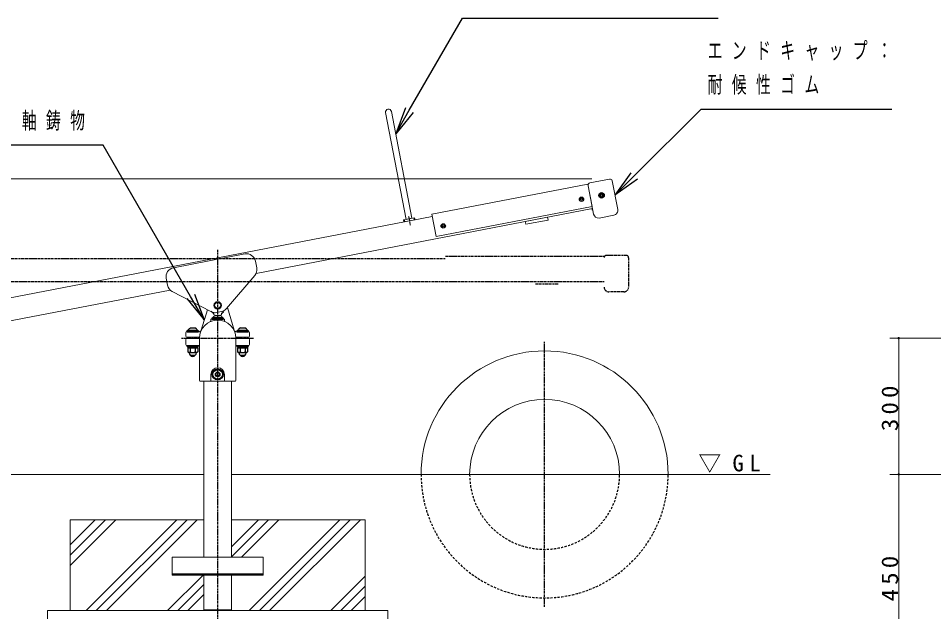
# Model space of a CAD drawing. Units: millimetres at full size. Extents: x -7816 to 0, y -1239 to 5340.
# Drawn here: x -6247 to -4231, y 1668 to 2975 of the extents above; entities that cross this region are included whole.
import ezdxf

# ---------------------------------------------------------------- set-up
doc = ezdxf.new("R2010")
doc.units = ezdxf.units.MM
for name, pattern in [('USER2', [6, 3, -1, 1, -1]), ('USER3', [8, 3, -1, 1, -1, 1, -1]), ('USER4', [8, 5, -3])]:
    doc.linetypes.add(name, pattern=pattern)
doc.layers.add('線', color=2, linetype='Continuous', lineweight=25)
doc.layers.add('補助', color=2, linetype='Continuous', lineweight=13)
doc.styles.add('ＭＳ ゴシック', font='')
doc.styles.get('ＭＳ ゴシック').set_extended_font_data('MS Gothic')

# ---------------------------------------------------------------- blocks, each defined once
blk = doc.blocks.new('dimension_origin')
at = {"color": 0, "linetype": 'Continuous', "lineweight": -2}
blk.add_circle((0, 0), 1.25, dxfattribs=at)

msp = doc.modelspace()

# ---------------------------------------------------------------- linework, layer by layer
at = {"layer": '線', "color": 7, "lineweight": 13}
for p, q in [((-5438.192, 2766.918), (-5392.862, 2531.747)), ((-5425.427, 2769.379), (-5380.097, 2534.207)), ((-4992.822, 2609.364), (-5336.496, 2543.121)), ((-4983.359, 2560.268), (-4992.822, 2609.364)), ((-4992.065, 2605.436), (-4992.254, 2606.418)), ((-4981.655, 2551.43), (-4992.065, 2605.436)), ((-4945.086, 2620.602), (-4988.291, 2612.274)), ((-4939.23, 2616.639), (-4927.023, 2553.304)), ((-5327.033, 2494.024), (-4983.359, 2560.268)), ((-5723.512, 2412.511), (-4982.412, 2555.358)), ((-5336.496, 2543.121), (-5327.033, 2494.024)), ((-4980.047, 2543.084), (-4981.655, 2551.43)), ((-4935.345, 2541.007), (-4967.749, 2534.761)), ((-6319.439, 2348.566), (-5335.55, 2538.211)), ((-5398.754, 2530.611), (-5374.206, 2535.343)), ((-5398.754, 2530.611), (-5397.902, 2526.193)), ((-5397.902, 2526.193), (-5373.354, 2530.924)), ((-5392.862, 2531.747), (-5380.097, 2534.207)), ((-5374.206, 2535.343), (-5373.354, 2530.924)), ((-5130.683, 2526.779), (-5081.587, 2536.242)), ((-5129.548, 2520.887), (-5130.683, 2526.779)), ((-5080.451, 2530.351), (-5129.548, 2520.887)), ((-5081.587, 2536.242), (-5080.451, 2530.351)), ((-5905.481, 2425.301), (-5748.373, 2455.584)), ((-5722.043, 2424.655), (-5724.949, 2439.731)), ((-5918.428, 2386.802), (-5921.334, 2401.877)), ((-5726.494, 2407.857), (-5788.834, 2335.096)), ((-6653.65, 2233.226), (-5912.55, 2376.073)), ((-5908.053, 2372.861), (-5823.134, 2328.485)), ((-5844.42, 2287.793), (-5830.8, 2332.491)), ((-5810.086, 2326.572), (-5800.236, 2328.47)), ((-5771.58, 2287.793), (-5786.739, 2337.541)), ((-5823, 2308.079), (-5823, 2311.046)), ((-5794, 2312.046), (-5822, 2312.046)), ((-5793, 2308.079), (-5793, 2311.046)), ((-5878, 2274.25), (-5878, 2282.25)), ((-5876, 2284.25), (-5845.31, 2284.25)), ((-5740, 2284.25), (-5770.69, 2284.25)), ((-5738, 2274.25), (-5738, 2282.25)), ((-5878, 2256), (-5878, 2267)), ((-5847.95, 2272.25), (-5876, 2272.25)), ((-5847.98, 2269), (-5876, 2269)), ((-5848, 2176.5), (-5848, 2270)), ((-5740, 2272.25), (-5768.05, 2272.25)), ((-5740, 2269), (-5768.02, 2269)), ((-5768, 2176.5), (-5768, 2270)), ((-5738, 2256), (-5738, 2267)), ((-5848, 2254), (-5876, 2254)), ((-5740, 2254), (-5768, 2254)), ((-5823, 2175), (-5823, 2190)), ((-5793, 2175), (-5793, 2190)), ((-5846.5, 2175), (-5769.5, 2175)), ((-5838.25, 1788), (-5838.25, 2175)), ((-5777.75, 1788), (-5777.75, 2175)), ((-6900, 1970), (-5838.25, 1970)), ((-5777.75, 1970), (-4591, 1970)), ((-5838.25, 1870), (-6133, 1870)), ((-6133, 1870), (-6133, 1670)), ((-5483, 1870), (-5777.75, 1870)), ((-5483, 1870), (-5483, 1670)), ((-5908, 1748), (-5908, 1788)), ((-5908, 1788), (-5708, 1788)), ((-5708, 1748), (-5708, 1788)), ((-5908, 1748), (-5708, 1748)), ((-5838.25, 1670), (-5838.25, 1748)), ((-5777.75, 1670), (-5777.75, 1748)), ((-6183, 1670), (-6183, 1520)), ((-5433, 1670), (-6183, 1670)), ((-5838.25, 1670), (-5777.75, 1670)), ((-5433, 1670), (-5433, 1520))]:
    msp.add_line(p, q, dxfattribs=at)
at = {"layer": '線'}
for p, q in [((-4983.394, 2555.169), (-4982.412, 2555.358)), ((-4982.827, 2552.223), (-4983.394, 2555.169)), ((-4981.845, 2552.412), (-4982.827, 2552.223)), ((-5397.281, 2530.895), (-5396.429, 2526.476)), ((-5375.678, 2535.059), (-5374.827, 2530.64)), ((-5813, 2320.346), (-5803, 2320.346)), ((-5820, 2314.546), (-5796, 2314.546)), ((-5820, 2312.046), (-5820, 2314.546)), ((-5820, 2312.046), (-5796, 2312.046)), ((-5818.5, 2315.546), (-5818.5, 2314.546)), ((-5818.5, 2315.546), (-5797.5, 2315.546)), ((-5818.5, 2314.546), (-5797.5, 2314.546)), ((-5797.5, 2315.546), (-5797.5, 2314.546)), ((-5796, 2314.546), (-5796, 2312.046)), ((-5875, 2286.75), (-5851, 2286.75)), ((-5875, 2284.25), (-5875, 2286.75)), ((-5875, 2284.25), (-5851, 2284.25)), ((-5873.5, 2287.75), (-5873.5, 2286.75)), ((-5873.5, 2287.75), (-5852.5, 2287.75)), ((-5873.5, 2286.75), (-5852.5, 2286.75)), ((-5868, 2292.55), (-5858, 2292.55)), ((-5852.5, 2287.75), (-5852.5, 2286.75)), ((-5851, 2286.75), (-5851, 2284.25)), ((-5765, 2286.75), (-5741, 2286.75)), ((-5765, 2284.25), (-5765, 2286.75)), ((-5765, 2284.25), (-5741, 2284.25)), ((-5763.5, 2287.75), (-5763.5, 2286.75)), ((-5763.5, 2287.75), (-5742.5, 2287.75)), ((-5763.5, 2286.75), (-5742.5, 2286.75)), ((-5758, 2292.55), (-5748, 2292.55)), ((-5742.5, 2287.75), (-5742.5, 2286.75)), ((-5741, 2286.75), (-5741, 2284.25)), ((-5869, 2272.25), (-5869, 2269)), ((-5857, 2272.25), (-5857, 2269)), ((-5759, 2272.25), (-5759, 2269)), ((-5747, 2272.25), (-5747, 2269)), ((-5875, 2254), (-5851, 2254)), ((-5875, 2251.5), (-5875, 2254)), ((-5875, 2251.5), (-5851, 2251.5)), ((-5873.97, 2248.5), (-5852.03, 2248.5)), ((-5873.97, 2248.5), (-5873.97, 2239.637)), ((-5873.97, 2239.637), (-5872, 2238.5)), ((-5873.75, 2251.5), (-5852.25, 2251.5)), ((-5873.75, 2251.5), (-5873.75, 2248.5)), ((-5873.75, 2248.5), (-5852.25, 2248.5)), ((-5872, 2238.5), (-5854, 2238.5)), ((-5871, 2238), (-5871, 2238.5)), ((-5868.485, 2248.5), (-5868.485, 2239.637)), ((-5863.167, 2248.5), (-5863.971, 2251.5)), ((-5862.029, 2248.5), (-5862.833, 2251.5)), ((-5857.515, 2248.5), (-5857.515, 2239.637)), ((-5855, 2238), (-5855, 2238.5)), ((-5852.03, 2239.637), (-5854, 2238.5)), ((-5852.25, 2251.5), (-5852.25, 2248.5)), ((-5852.03, 2248.5), (-5852.03, 2239.637)), ((-5851, 2254), (-5851, 2251.5)), ((-5765, 2254), (-5741, 2254)), ((-5765, 2251.5), (-5765, 2254)), ((-5765, 2251.5), (-5741, 2251.5)), ((-5764.006, 2248.5), (-5742.067, 2248.5)), ((-5764.006, 2248.5), (-5764.006, 2239.637)), ((-5764.006, 2239.637), (-5762.037, 2238.5)), ((-5763.75, 2251.5), (-5742.25, 2251.5)), ((-5763.75, 2251.5), (-5763.75, 2248.5)), ((-5763.75, 2248.5), (-5742.25, 2248.5)), ((-5762.037, 2238.5), (-5744.037, 2238.5)), ((-5761.037, 2238), (-5761.037, 2238.5)), ((-5758.522, 2248.5), (-5758.522, 2239.637)), ((-5753.167, 2248.5), (-5753.971, 2251.5)), ((-5752.029, 2248.5), (-5752.833, 2251.5)), ((-5747.552, 2248.5), (-5747.552, 2239.637)), ((-5745.037, 2238), (-5745.037, 2238.5)), ((-5742.067, 2239.637), (-5744.037, 2238.5)), ((-5742.25, 2251.5), (-5742.25, 2248.5)), ((-5742.067, 2248.5), (-5742.067, 2239.637)), ((-5741, 2254), (-5741, 2251.5)), ((-5859, 2231.75), (-5867, 2231.75)), ((-5749, 2231.75), (-5757, 2231.75)), ((-5908, 1751), (-5708, 1751)), ((-5838.25, 1672), (-5777.75, 1672))]:
    msp.add_line(p, q, dxfattribs=at)
at = {"layer": '線', "color": 20, "linetype": 'USER2'}
for p, q in [((-5387.521, 2538.378), (-5383.735, 2518.739)), ((-5808, 1500), (-5808, 2465.25)), ((-5888, 2270), (-5728, 2270)), ((-5088, 1678), (-5088, 2262))]:
    msp.add_line(p, q, dxfattribs=at)
at = {"layer": '線', "linetype": 'USER3'}
for p, q in [((-6309, 2445.25), (-5307, 2445.25)), ((-4957, 2450.25), (-5307, 2450.25)), ((-4908, 2452.25), (-4952, 2452.25)), ((-4903, 2447.25), (-4903, 2382.75)), ((-6659, 2395.25), (-5808, 2395.25)), ((-5808, 2395.25), (-4957, 2395.25)), ((-5058, 2389.25), (-5108, 2389.25)), ((-4913.5, 2372.25), (-4946.5, 2372.25))]:
    msp.add_line(p, q, dxfattribs=at)
at = {"layer": '線'}
msp.add_lwpolyline([(-5810.309, 2194.25), (-5812.619, 2190.25), (-5810.309, 2186.25), (-5805.691, 2186.25), (-5803.381, 2190.25), (-5805.691, 2194.25)], close=True, dxfattribs=at)
for centre, radius in [((-5006.783, 2576.121), 4.75), ((-4962.596, 2584.638), 6), ((-4962.596, 2584.638), 4.75), ((-4962.596, 2584.638), 2.4), ((-5006.783, 2576.121), 2.4), ((-5311.18, 2517.448), 4.75), ((-5311.18, 2517.448), 2.4), ((-5808, 2342.25), 7), ((-5808, 2190.25), 12), ((-5808, 2190.25), 10.5), ((-5808, 2190.25), 5)]:
    msp.add_circle(centre, radius, dxfattribs=at)
at = {"layer": '線', "color": 7, "lineweight": 13}
for radius in [8.2, 8]:
    msp.add_circle((-5808, 2342.25), radius, dxfattribs=at)
for centre, radius, start, end in [((-5431.809, 2768.148), 6.5, 10.91, 190.91), ((-4987.345, 2607.365), 5, 100.91, 190.91), ((-4944.14, 2615.692), 5, 10.91, 100.91), ((-4969.736, 2545.071), 10.5, 190.91, 280.90993), ((-4937.333, 2551.317), 10.5, 280.90994, 10.91), ((-5744.587, 2435.945), 20, 10.91, 100.91), ((-5901.695, 2405.663), 20, 100.91, 190.91), ((-5741.681, 2420.87), 20, 319.41065, 10.91), ((-5898.79, 2390.587), 20, 190.91, 242.40935), ((-5813.871, 2346.21), 20, 242.40935, 280.91), ((-5804.021, 2348.109), 20, 280.91, 319.41065), ((-5808, 2270), 40, 0, 180), ((-5824.5, 2308.079), 1.5, 293.73074, 0), ((-5822, 2311.046), 1, 90, 180), ((-5794, 2311.046), 1, 0, 90), ((-5791.5, 2308.079), 1.5, 180, 246.26926), ((-5876, 2282.25), 2, 90, 180), ((-5849.203, 2289.25), 5, 270, 343.05254), ((-5766.797, 2289.25), 5, 196.94746, 270), ((-5740, 2282.25), 2, 0, 90), ((-5876, 2274.25), 2, 180, 270), ((-5876, 2267), 2, 90, 180), ((-5740, 2274.25), 2, 270, 0), ((-5740, 2267), 2, 0, 90), ((-5876, 2256), 2, 180, 270), ((-5740, 2256), 2, 270, 0), ((-5088, 1970), 272, 0, 180), ((-5808, 2190), 15, 0, 180), ((-5846.5, 2176.5), 1.5, 180, 270), ((-5769.5, 2176.5), 1.5, 270, 0), ((-5088, 1970), 165.1, 0, 180)]:
    msp.add_arc(centre, radius, start, end, dxfattribs=at)
at = {"layer": '線', "linetype": 'USER3'}
for centre, radius, start, end in [((-4952, 2447.25), 5, 90, 180), ((-4908, 2447.25), 5, 0, 90), ((-4946.5, 2382.75), 10.5, 180, 269.99993), ((-4913.5, 2382.75), 10.5, 269.99994, 0)]:
    msp.add_arc(centre, radius, start, end, dxfattribs=at)
at = {"layer": '線'}
for centre, radius, start, end in [((-5808.037, 2342.25), 19, 222.57206, 238.71476), ((-5808, 2309.065), 12.339, 113.90552, 148.31866), ((-5820.5, 2321.74), 5, 0, 58.71476), ((-5808, 2309.065), 12.339, 31.68134, 66.09448), ((-5795.5, 2321.785), 5, 121.49121, 180), ((-5808.037, 2342.25), 19, 301.49121, 317.14717), ((-5863, 2281.27), 12.339, 113.90552, 148.31866), ((-5863, 2281.27), 12.339, 31.68134, 66.09448), ((-5753, 2281.27), 12.339, 113.90552, 148.31866), ((-5753, 2281.27), 12.339, 31.68134, 66.09448), ((-5871.227, 2244.387), 5.485, 240.00001, 299.99999), ((-5863, 2238), 8, 180, 0), ((-5863, 2252.296), 13.796, 246.57346, 293.42654), ((-5854.773, 2244.387), 5.485, 240.00001, 299.99999), ((-5761.264, 2244.387), 5.485, 240.00001, 299.99999), ((-5753.037, 2238), 8, 180, 0), ((-5753.037, 2252.296), 13.796, 246.57346, 293.42654), ((-5744.81, 2244.387), 5.485, 240.00001, 299.99999)]:
    msp.add_arc(centre, radius, start, end, dxfattribs=at)
at = {"layer": '線', "color": 4, "linetype": 'USER4'}
for radius in [272, 165.1]:
    msp.add_arc((-5088, 1970), radius, 180, 0, dxfattribs=at)
at = {"layer": '補助', "lineweight": 25}
for p, q in [((-5385.963, 2772.244), (-5269.105, 2974.648)), ((-5269.105, 2974.648), (-5249.105, 2974.648)), ((-5249.105, 2974.648), (-4705.431, 2974.648)), ((-5394.623, 2777.244), (-5415.963, 2720.282)), ((-5415.963, 2720.282), (-5385.963, 2772.244)), ((-5377.303, 2767.244), (-5415.963, 2720.282)), ((-4890.7, 2627.398), (-4743.45, 2774.648)), ((-4743.45, 2774.648), (-4723.45, 2774.648)), ((-4723.45, 2774.648), (-4323.096, 2774.648)), ((-6079.953, 2695.25), (-6270.39, 2695.25)), ((-6059.953, 2695.25), (-6079.953, 2695.25)), ((-5867.61, 2362.103), (-6059.953, 2695.25)), ((-4897.771, 2634.469), (-4933.126, 2584.972)), ((-4933.126, 2584.972), (-4890.7, 2627.398)), ((-4883.629, 2620.327), (-4933.126, 2584.972)), ((-5837.61, 2310.142), (-5867.61, 2362.103)), ((-5858.95, 2367.103), (-5837.61, 2310.142)), ((-5876.27, 2357.103), (-5837.61, 2310.142))]:
    msp.add_line(p, q, dxfattribs=at)
at = {"layer": '補助'}
for p, q in [((-4984.14, 2620.692), (-7520, 2620.692)), ((-3808, 2270), (-4328, 2270)), ((-4308, 1970), (-4308, 2270)), ((-3948, 1970), (-4328, 1970)), ((-3948, 1970), (-4328, 1970)), ((-4308, 1520), (-4308, 1970)), ((-6133, 1769.625), (-6032.625, 1870)), ((-6133, 1792.076), (-6055.076, 1870)), ((-6133, 1814.527), (-6077.527, 1870)), ((-6097.922, 1670), (-5897.922, 1870)), ((-6075.471, 1670), (-5875.471, 1870)), ((-6053.02, 1670), (-5853.02, 1870)), ((-5777.75, 1788.116), (-5695.866, 1870)), ((-5777.75, 1810.566), (-5718.316, 1870)), ((-5755.415, 1788), (-5673.415, 1870)), ((-5738.711, 1670), (-5538.711, 1870)), ((-5716.261, 1670), (-5516.261, 1870)), ((-5693.81, 1670), (-5493.81, 1870)), ((-5918.316, 1670), (-5840.316, 1748)), ((-5559.106, 1670), (-5483, 1746.106)), ((-5895.866, 1670), (-5838.25, 1727.616)), ((-5536.656, 1670), (-5483, 1723.656)), ((-5873.415, 1670), (-5838.25, 1705.165)), ((-5514.205, 1670), (-5483, 1701.205))]:
    msp.add_line(p, q, dxfattribs=at)

# ---------------------------------------------------------------- block references
at = {"layer": '補助', "xscale": 1.33, "yscale": 1.33}
for p, rotation in [((-4308, 2270), 270), ((-4308, 1970), 90), ((-4308, 1970), 270)]:
    msp.add_blockref('dimension_origin', p, dxfattribs=dict(at, rotation=rotation))

# ---------------------------------------------------------------- texts
at = {"layer": '補助', "char_height": 36.66, "style": 'ＭＳ ゴシック'}
for s, insert, attachment_point in [('\\T1.64;\\W0.65;エンドキャップ：', (-4728.95, 2922.148), 1), ('\\T1.64;\\W0.65;耐候性ゴム', (-4728.95, 2847.148), 1), ('\\T1.64;\\W0.65;軸鋳物', (-6239.453, 2767.75), 1), ('\\T1.5;▽GL', (-4749.333, 1973.333), 7)]:
    msp.add_mtext(s, dxfattribs=dict(at, insert=insert, attachment_point=attachment_point))
at = {"layer": '補助', "char_height": 36.66, "attachment_point": 8, "rotation": 90, "style": 'ＭＳ ゴシック'}
for s, insert in [('\\T1.33;\\W1.1;300', (-4309, 2120)), ('\\T1.33;\\W1.1;450', (-4309, 1745))]:
    msp.add_mtext(s, dxfattribs=dict(at, insert=insert))

doc.saveas('drawing.dxf')
